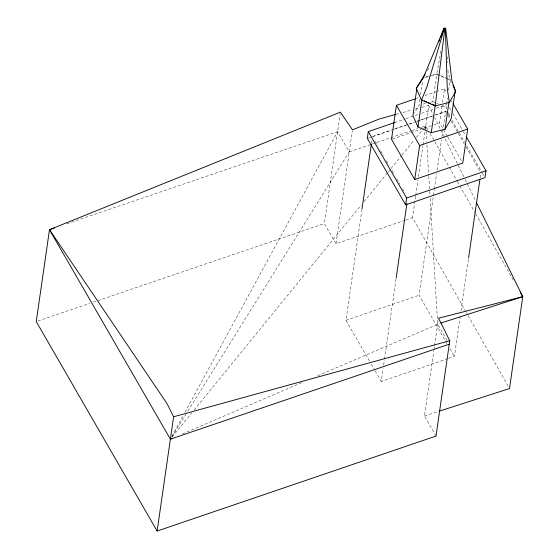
<?xml version="1.0" encoding="UTF-8"?>
<svg xmlns="http://www.w3.org/2000/svg" width="559" height="559" viewBox="0 0 559 559"><rect width="100%" height="100%" fill="white"/><g stroke="black" fill="none" stroke-linecap="round" stroke-linejoin="round"><path stroke-width="0.42" stroke-dasharray="2.79 2.1" d="M405.128 220.26L336.036 243.696L324.36 223.579L340.172 113.833M336.036 243.696L352.324 130.666M369.506 361.093L345.965 320.307L361.876 209.884M371.449 143.453L371.819 140.861M419.942 99.139L419.082 105.092L414.247 113.344M420.557 94.883L422.52 81.272M447.829 358.675L381.273 381.49L383.139 368.549M383.635 365.097L384.382 359.926M384.508 359.06L396.065 278.829M465.982 311.88L412.528 217.751L415.623 196.286M415.742 195.426L417.971 179.97M418.467 176.532L422.918 145.619M423.044 144.767L425.029 131.023M425.147 130.17L428.711 105.434L422.038 107.265M431.22 102.073L432.834 101.668L436.761 74.445L450.058 80.105L452.077 84.682M447.312 136.263L439.577 122.861L442.029 105.847M442.518 102.444L444.482 88.832L437.97 91.068M446.809 108.851L446.131 107.328L447.479 97.972M448.584 90.313L450.058 80.105M446.99 343.582L419.089 295.236L434.259 189.983M434.385 189.124L436.621 173.597M437.117 170.146L441.47 139.953M441.966 136.501L445.572 111.479L434.888 115.14M436.013 436.069L424.449 415.952L433.854 350.696M433.98 349.836L434.476 346.405M434.602 345.546L438.179 320.719M448.653 358.396L454.404 356.418L460.497 314.151M460.993 310.699L468.449 258.936M480.139 177.839L480.635 174.394M440.939 50.96L436.782 73.977L431.786 75.22M427.621 70.595L428.872 67.387M172.039 436.104L183.296 415.4M184.966 412.332L337.601 131.7L349.27 151.817L187.426 411.773M171.753 436.949L186.965 412.514M172.025 437.145L191.884 412.78M194.085 410.075L361.226 205.041M363.986 201.659L387.708 172.563M388.26 171.886L390.461 169.181M391.014 168.504L401.495 155.647M402.047 154.969L414.184 140.085M416.392 137.374L423.561 128.577M424.113 127.906L425.769 125.873L427.921 129.667M182.374 434.001L302.426 382.314M317.638 375.767L439.346 323.542M416.79 98.328L418.418 97.769M424.938 95.54L437.152 91.348M394.479 122.624L405.121 118.976M405.939 118.69L418.216 114.483M421.493 113.358L432.952 109.431M436.223 108.306L446.865 104.659M372.441 136.55L415.994 121.624M416.811 121.338L419.278 120.492M420.102 120.213L434.07 115.427M368.122 138.129L391.041 130.268M394.319 129.143L408.231 124.377M409.048 124.098L413.96 122.414M417.238 121.289L446.704 111.185M392.341 139.058L420.843 129.29M424.106 128.172L433.064 125.097M433.875 124.818L439.577 122.861M345.965 320.307L419.089 295.236M66.814 223.796L337.601 131.7M37.893 321.006L89.901 303.32M93.206 302.195L324.36 223.579M349.27 151.817L371.483 144.285M372.301 144.005L411.096 130.848M411.913 130.575L417.615 128.64M421.654 127.27L425.769 125.873L426.706 141.518M405.946 219.98L412.528 217.751M424.449 415.952L438.494 411.431M396.163 114.35L399.503 113.435M402.843 112.52L412.025 110.004M415.358 109.089L421.2 107.489M425.951 76.674L430.947 75.43M424.623 77.47L430.29 76.059M431.094 75.856L436.761 74.445M423.128 104.086L425.553 103.485M436.782 73.977L439.828 75.276M440.59 75.598L447.438 78.512M448.199 78.84L450.477 79.811L448.115 72.286L447.906 68.827M432.834 101.668L435.964 103.003M436.747 103.338L438.312 104.002M442.225 105.665L446.131 107.328M444.482 88.832L446.634 92.556M451.358 100.746L452.217 102.241M449.422 107.398L452.476 112.687M452.909 113.442L462.929 130.799M463.369 131.554L465.542 135.334M448.444 114.204L450.184 117.222M451.931 120.248L464.564 142.14M466.744 145.913L481.991 172.333M482.424 173.087L484.171 176.106M445.572 111.479L447.312 114.504M447.752 115.259L450.806 120.548M451.239 121.303L457.779 132.63M458.212 133.384L465.626 146.227M466.059 146.982L480.88 172.668M447.745 137.011L461.923 161.579M375.061 141.085L377.674 145.613M380.728 150.902L383.341 155.437M386.395 160.719L389.008 165.254M392.062 170.544L393.802 173.563M396.855 178.852L399.909 184.142M402.522 188.669L405.135 193.204M450.044 348.865L454.404 356.418M371.246 364.119L374.733 370.163M375.173 370.917L381.273 381.49M447.109 340.466L437.69 324.08L430.109 198.026M430.046 133.405L434.392 141.057M434.755 141.7L457.234 181.291M457.437 181.633L475.409 213.286M475.772 213.929L513.714 280.744M466.409 312.642L467.701 314.913M468.135 315.674L508.655 387.031M428.711 105.434L432.547 113.225M434.462 117.124L464.739 178.691M465.123 179.467L475.849 201.289M448.493 112.666L450.17 116.475M447.186 56.732L447.549 62.783M426.915 144.998L428.746 175.421M428.802 176.295L429.64 190.2M429.689 191.073L429.899 194.546"/><path stroke-width="0.84" d="M435.175 105.93L444.768 29.452L445.733 28.782L445.488 28.223L444.174 28.118L443.881 28.628L422.96 78.546L416.273 88.322L421.479 100.096L435.175 105.93L449.345 102.402L455.683 91.585L451.938 80.943L445.733 28.782M395.332 114.574L379.477 118.92L352.443 129.821L340.417 112.128L49.485 229.693L36.244 321.572L157.128 531.05L436.013 436.069L449.75 340.724L438.542 318.197L522.756 296.668L476.617 202.847M157.128 531.05L173.597 416.776L166.98 403.535L49.485 229.693L54.44 228.009M394.479 122.624L368.29 131.603L367.305 138.408L405.645 204.839L485.037 177.615L486.023 170.809L466.416 136.843M362.001 209.017L371.323 144.313M415.973 98.608L396.429 105.309L391.524 139.338L414.729 179.544L462.782 163.074L467.687 129.045L453.076 103.729M416.728 89.223L412.933 115.594L417.985 127.019L431.275 132.679L445.034 129.262L451.183 118.76L455.103 91.536M405.645 204.839L406.624 198.033L368.29 131.603M396.191 277.97L406.882 203.776M417.985 127.019L421.905 99.802M414.729 179.544L419.627 145.515L396.429 105.309M431.275 132.679L435.202 105.462M445.034 129.262L448.954 102.038M468.575 258.069L479.888 179.565M520.17 292.112L522.756 296.668L509.515 388.547L439.318 411.165M443.881 28.628L444.125 29.18L426.79 87.204L421.479 100.096M438.864 41.743L439.807 39.333M440.429 37.733L444.174 28.118M416.273 88.322L425.119 74.047M49.485 229.693L170.369 439.171L171.969 438.487M419.627 145.515L467.687 129.045M406.624 198.033L486.023 170.809M170.369 439.171L449.254 344.19M440.995 323.011L522.756 296.668M173.597 416.776L449.75 340.724M444.125 29.18L444.768 29.452M424.253 100.795L426.601 101.794M428.159 102.465L430.507 103.464M432.072 104.128L434.42 105.127M452.909 85.303L455.683 91.585M449.345 102.402L447.277 88.895L445.432 29.285M445.488 28.223L445.593 29.955"/></g></svg>
